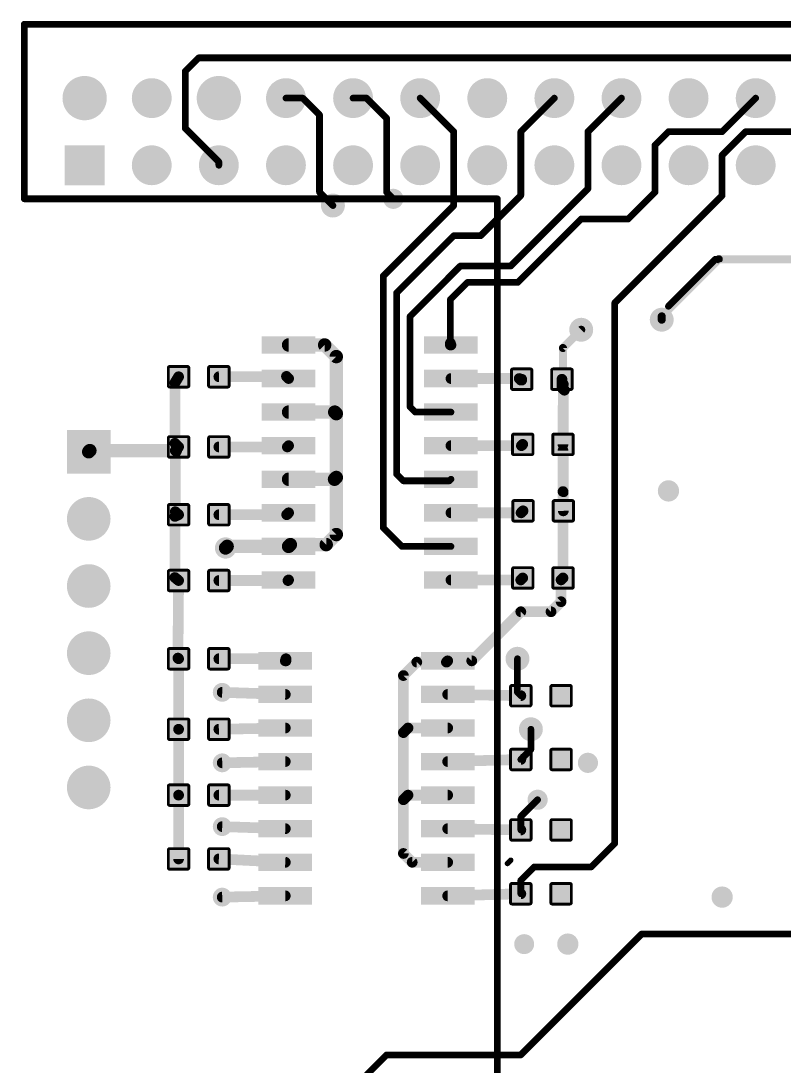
# Model space of a CAD drawing. Extents: x 0 to 96.3, y -5.5 to 56.3.
# Drawn here: x 0.13 to 29.02, y 16.72 to 56.26 of the extents above; entities that cross this region are included whole.
import ezdxf

# ---------------------------------------------------------------- set-up
doc = ezdxf.new("R2010")
doc.units = 0
for name, color, linetype in [('1', 22, 'CONTINUOUS'), ('17', 82, 'CONTINUOUS'), ('18', 82, 'CONTINUOUS')]:
    doc.layers.add(name, color=color, linetype=linetype)

# ---------------------------------------------------------------- blocks, each defined once
blk = doc.blocks.new('RECT')
blk.add_solid([(-0.5, -0.5), (0.5, -0.5), (-0.5, 0.5), (0.5, 0.5)])
blk = doc.blocks.new('SQUAREP')
blk.add_solid([(-0.5, -0.5), (0.5, -0.5), (-0.5, 0.5), (0.5, 0.5)])
blk = doc.blocks.new('ROUNDP')
at = {"const_width": 0.5}
blk.add_lwpolyline([(0, -0.25, 1), (0, 0.25, 1), (0, -0.25)], format="xyb", dxfattribs=at)
blk = doc.blocks.new('RECT142240X142240R25')
at = {"const_width": 0.1111}
blk.add_lwpolyline([(0.3889, -0.3334), (0.3889, 0.3334, 0.4142), (0.3334, 0.3889), (-0.3334, 0.3889, 0.4142), (-0.3889, 0.3334), (-0.3889, -0.3334, 0.4142), (-0.3334, -0.3889), (0.3334, -0.3889, 0.4142)], format="xyb", close=True, dxfattribs=at)
blk.add_solid([(-0.3588, -0.3588), (0.3588, -0.3588), (-0.3588, 0.3588), (0.3588, 0.3588)])
blk = doc.blocks.new('ROUNDV')
at = {"const_width": 0.5}
blk.add_lwpolyline([(0, -0.25, 1), (0, 0.25, 1), (0, -0.25)], format="xyb", dxfattribs=at)

msp = doc.modelspace()

# ---------------------------------------------------------------- linework, layer by layer
at = {"layer": '1'}
for points, const_width in [([(0.254, 56.134), (96.139, 56.134)], 0.254), ([(0.254, 49.53), (0.254, 56.134)], 0.254), ([(6.35, 54.356), (6.858, 54.864)], 0.254), ([(37.084, 54.864), (6.858, 54.864)], 0.254), ([(6.35, 52.197), (6.35, 54.356)], 0.254), ([(10.16, 53.34), (10.795, 53.34)], 0.254), ([(10.795, 53.34), (11.43, 52.705)], 0.254), ([(12.7, 53.34), (13.208, 53.34)], 0.254), ([(13.208, 53.34), (13.97, 52.578)], 0.254), ([(16.51, 52.07), (15.24, 53.34)], 0.254), ([(19.05, 52.07), (20.32, 53.34)], 0.254), ([(21.59, 52.07), (22.86, 53.34)], 0.254), ([(26.67, 52.07), (27.94, 53.34)], 0.254), ([(11.43, 52.705), (11.43, 49.784)], 0.254), ([(13.97, 52.578), (13.97, 49.784)], 0.254), ([(7.62, 50.927), (6.35, 52.197)], 0.254), ([(16.51, 49.276), (16.51, 52.07)], 0.254), ([(19.05, 49.657), (19.05, 52.07)], 0.254), ([(21.59, 49.911), (21.59, 52.07)], 0.254), ([(24.13, 51.562), (24.638, 52.07)], 0.254), ([(24.638, 52.07), (26.67, 52.07)], 0.254), ([(26.67, 51.181), (27.559, 52.07)], 0.254), ([(27.559, 52.07), (31.75, 52.07)], 0.254), ([(24.13, 49.784), (24.13, 51.562)], 0.254), ([(7.62, 50.8), (7.62, 50.927)], 0.254), ([(26.67, 49.657), (26.67, 51.181)], 0.254), ([(11.43, 49.784), (11.938, 49.276)], 0.254), ([(13.97, 49.784), (14.224, 49.53)], 0.254), ([(18.669, 46.99), (21.59, 49.911)], 0.254), ([(23.114, 48.768), (24.13, 49.784)], 0.254), ([(18.161, 49.53), (0.254, 49.53)], 0.254), ([(17.526, 48.133), (19.05, 49.657)], 0.254), ([(18.161, 13.462), (18.161, 49.53)], 0.254), ([(22.606, 45.593), (26.67, 49.657)], 0.254), ([(13.843, 46.609), (16.51, 49.276)], 0.254), ([(18.935, 46.367), (21.336, 48.768)], 0.254), ([(21.336, 48.768), (23.114, 48.768)], 0.254), ([(14.351, 45.974), (16.51, 48.133)], 0.254), ([(16.51, 48.133), (17.526, 48.133)], 0.254), ([(14.859, 45.085), (16.764, 46.99)], 0.254), ([(16.764, 46.99), (18.669, 46.99)], 0.254), ([(24.384, 45.085), (26.543, 47.244)], 0.3048), ([(26.416, 47.244), (24.638, 45.466)], 0.254), ([(26.543, 47.244), (26.416, 47.244)], 0.254), ([(26.543, 47.244), (34.163, 47.244)], 0.3048), ([(13.843, 37.084), (13.843, 46.609)], 0.254), ([(17.03, 46.367), (16.383, 45.72)], 0.254), ([(17.03, 46.367), (18.935, 46.367)], 0.254), ([(14.351, 39.116), (14.351, 45.974)], 0.254), ([(16.383, 45.72), (16.383, 44.069)], 0.254), ([(22.606, 25.146), (22.606, 45.593)], 0.254), ([(14.859, 41.656), (14.859, 45.085)], 0.254), ([(24.384, 44.958), (24.384, 45.085)], 0.3048), ([(20.6454, 43.8864), (21.336, 44.577)], 0.3048), ([(10.2596, 44.002), (11.624, 44.002)], 0.508), ([(11.624, 44.002), (12.065, 43.561)], 0.508), ([(16.383, 44.002), (16.383, 44.069)], 0.4064), ([(16.4064, 44.002), (16.383, 44.002)], 0.4064), ([(20.6454, 40.2416), (20.6454, 43.8864)], 0.3048), ([(12.065, 43.561), (12.065, 41.402)], 0.508), ([(6.096, 42.799), (5.958, 42.57)], 0.4064), ([(5.958, 42.57), (5.958, 40.284)], 0.4064), ([(7.62, 42.799), (10.1798, 42.8118)], 0.4064), ([(10.1798, 42.8118), (10.2596, 42.732)], 0.4064), ([(16.4064, 42.732), (18.99, 42.732)], 0.4064), ([(18.99, 42.732), (19.05, 42.672)], 0.4064), ([(19.05, 42.672), (19.0828, 42.672)], 0.4064), ([(19.0828, 42.672), (19.0828, 42.7054)], 0.4064), ([(20.6068, 42.7054), (20.6068, 42.3852)], 0.4064), ([(20.6068, 42.5144), (20.6068, 42.7054)], 0.4064), ([(20.6586, 42.5144), (20.6068, 42.5144)], 0.4064), ([(20.6586, 42.5144), (20.6454, 40.2416)], 0.4064), ([(20.6586, 37.727), (20.6586, 42.5144)], 0.4064), ([(20.6068, 42.3852), (20.701, 42.291)], 0.4064), ([(10.2596, 41.462), (12.005, 41.462)], 0.508), ([(12.005, 41.462), (12.065, 41.402)], 0.508), ([(12.065, 41.402), (12.065, 38.989)], 0.508), ([(15.053, 41.462), (14.859, 41.656)], 0.254), ([(16.4064, 41.462), (15.053, 41.462)], 0.254), ([(5.958, 40.284), (6.096, 40.1448)], 0.4064), ([(6.096, 40.1448), (5.9702, 40.0056)], 0.4064), ([(7.62, 40.1448), (10.2124, 40.1448)], 0.4064), ([(10.2124, 40.1448), (10.2596, 40.192)], 0.4064), ([(16.4064, 40.192), (19.0718, 40.192)], 0.4064), ([(19.0718, 40.192), (19.1214, 40.2416)], 0.4064), ([(2.737, 40.0056), (2.6942, 39.9628)], 0.508), ([(5.9702, 40.0056), (2.737, 40.0056)], 0.508), ([(5.9702, 40.0056), (5.9702, 37.6932)], 0.4064), ([(20.6464, 38.4556), (20.6464, 40.0008)], 0.4064), ([(20.6464, 40.0008), (20.6586, 37.727)], 0.4064), ([(10.2596, 38.922), (11.998, 38.922)], 0.508), ([(11.998, 38.922), (12.065, 38.989)], 0.508), ([(12.065, 38.989), (12.065, 36.83)], 0.508), ([(14.605, 38.862), (14.351, 39.116)], 0.254), ([(16.3464, 38.862), (14.605, 38.862)], 0.254), ([(16.3464, 38.862), (16.4064, 38.922)], 0.254), ([(20.6464, 35.187), (20.6464, 38.4556)], 0.4064), ([(20.6972, 38.4048), (20.6464, 38.4556)], 0.3048), ([(6.096, 37.5794), (5.957, 37.5164)], 0.4064), ([(5.957, 37.5164), (5.957, 35.204)], 0.4064), ([(5.9702, 37.6932), (6.096, 37.5794)], 0.4064), ([(7.62, 37.5794), (10.187, 37.5794)], 0.4064), ([(10.187, 37.5794), (10.2596, 37.652)], 0.4064), ([(16.4064, 37.652), (19.0596, 37.652)], 0.4064), ([(19.0596, 37.652), (19.1346, 37.727)], 0.4064), ([(14.545, 36.382), (13.843, 37.084)], 0.254), ([(12.065, 36.83), (11.684, 36.449)], 0.508), ([(7.934, 36.382), (7.874, 36.322)], 0.508), ([(10.2596, 36.382), (7.934, 36.382)], 0.508), ([(10.3266, 36.449), (10.2596, 36.382)], 0.508), ([(11.684, 36.449), (10.3266, 36.449)], 0.508), ([(16.4064, 36.382), (14.545, 36.382)], 0.254), ([(5.957, 35.204), (6.096, 35.0902)], 0.4064), ([(6.096, 35.0902), (6.0708, 32.1562)], 0.4064), ([(7.62, 35.0902), (10.2378, 35.0902)], 0.4064), ([(10.2378, 35.0902), (10.2596, 35.112)], 0.4064), ([(16.4064, 35.112), (19.0474, 35.112)], 0.4064), ([(19.0474, 35.112), (19.1224, 35.187)], 0.4064), ([(20.574, 35.1146), (20.6464, 35.187)], 0.4064), ([(20.574, 34.29), (20.574, 35.1146)], 0.4064), ([(20.193, 33.909), (20.574, 34.29)], 0.4064), ([(17.193, 32.052), (19.05, 33.909)], 0.4064), ([(19.05, 33.909), (20.193, 33.909)], 0.4064), ([(6.0708, 32.1562), (6.096, 32.131)], 0.4064), ([(6.096, 29.464), (6.096, 32.131)], 0.4064), ([(7.62, 32.131), (10.16, 32.131)], 0.4064), ([(10.1346, 32.052), (10.16, 32.052)], 0.4064), ([(10.16, 32.052), (10.16, 32.131)], 0.4064), ([(14.605, 31.496), (15.113, 32.004)], 0.4064), ([(15.113, 32.004), (16.2334, 32.004)], 0.4064), ([(16.2334, 32.004), (16.2814, 32.052)], 0.4064), ([(16.2814, 32.052), (17.193, 32.052)], 0.4064), ([(18.923, 32.131), (18.923, 30.861)], 0.254), ([(14.605, 29.337), (14.605, 31.496)], 0.4064), ([(10.1346, 30.782), (7.747, 30.861)], 0.4064), ([(16.2814, 30.782), (19.05, 30.734)], 0.4064), ([(18.923, 30.861), (19.05, 30.734)], 0.254), ([(6.096, 26.972), (6.096, 29.464)], 0.4064), ([(10.1346, 29.512), (7.62, 29.464)], 0.4064), ([(14.78, 29.512), (14.605, 29.337)], 0.4064), ([(16.2814, 29.512), (14.78, 29.512)], 0.4064), ([(14.605, 26.797), (14.605, 29.337)], 0.4064), ([(19.431, 29.464), (19.431, 28.702)], 0.254), ([(16.2814, 28.242), (19.05, 28.321)], 0.4064), ([(19.431, 28.702), (19.05, 28.321)], 0.254), ([(10.1346, 28.242), (7.747, 28.194)], 0.4064), ([(6.096, 24.559), (6.096, 26.972)], 0.4064), ([(10.1346, 26.972), (7.62, 26.972)], 0.4064), ([(14.78, 26.972), (14.605, 26.797)], 0.4064), ([(14.605, 24.765), (14.605, 26.797)], 0.4064), ([(16.2814, 26.972), (14.78, 26.972)], 0.4064), ([(19.685, 26.797), (19.05, 26.162)], 0.254), ([(19.05, 26.162), (19.05, 25.654)], 0.254), ([(10.1346, 25.702), (7.747, 25.781)], 0.4064), ([(16.2814, 25.702), (19.05, 25.654)], 0.4064), ([(14.938, 24.432), (14.605, 24.765)], 0.4064), ([(21.717, 24.257), (22.606, 25.146)], 0.254), ([(10.1346, 24.432), (7.62, 24.559)], 0.4064), ([(16.2814, 24.432), (14.938, 24.432)], 0.4064), ([(18.669, 24.511), (18.542, 24.384)], 0.2032), ([(19.05, 23.749), (19.558, 24.257)], 0.254), ([(19.558, 24.257), (21.717, 24.257)], 0.254), ([(19.05, 23.241), (19.05, 23.749)], 0.254), ([(10.1346, 23.162), (7.747, 23.114)], 0.4064), ([(16.2814, 23.162), (19.05, 23.241)], 0.4064), ([(23.622, 21.717), (19.05, 17.145)], 0.254), ([(29.464, 21.717), (23.622, 21.717)], 0.254), ([(13.208, 16.383), (13.97, 17.145)], 0.254), ([(13.97, 17.145), (19.05, 17.145)], 0.254)]:
    msp.add_lwpolyline(points, dxfattribs=dict(at, const_width=const_width))
for points, const_width in [([(0.254, 56.1975, 1), (0.254, 56.0705)], 0.127), ([(0.3175, 56.134, 1), (0.1905, 56.134)], 0.127), ([(6.858, 54.9275, 1), (6.858, 54.8005)], 0.127), ([(6.9029, 54.8191, 1), (6.8131, 54.9089)], 0.127), ([(6.4135, 54.356, 1), (6.2865, 54.356)], 0.127), ([(6.3051, 54.4009, 1), (6.3949, 54.3111)], 0.127), ([(10.16, 53.4035, 1), (10.16, 53.2765)], 0.127), ([(10.8399, 53.3849, 1), (10.7501, 53.2951)], 0.127), ([(10.795, 53.2765, 1), (10.795, 53.4035)], 0.127), ([(12.7, 53.4035, 1), (12.7, 53.2765)], 0.127), ([(13.2529, 53.3849, 1), (13.1631, 53.2951)], 0.127), ([(13.208, 53.2765, 1), (13.208, 53.4035)], 0.127), ([(15.2849, 53.3849, 1), (15.1951, 53.2951)], 0.127), ([(20.3649, 53.2951, 1), (20.2751, 53.3849)], 0.127), ([(22.9049, 53.2951, 1), (22.8151, 53.3849)], 0.127), ([(27.9849, 53.2951, 1), (27.8951, 53.3849)], 0.127), ([(11.4935, 52.705, 1), (11.3665, 52.705)], 0.127), ([(11.3851, 52.6601, 1), (11.4749, 52.7499)], 0.127), ([(14.0335, 52.578, 1), (13.9065, 52.578)], 0.127), ([(13.9251, 52.5331, 1), (14.0149, 52.6229)], 0.127), ([(6.3949, 52.2419, 1), (6.3051, 52.1521)], 0.127), ([(6.2865, 52.197, 1), (6.4135, 52.197)], 0.127), ([(16.5735, 52.07, 1), (16.4465, 52.07)], 0.127), ([(19.1135, 52.07, 1), (18.9865, 52.07)], 0.127), ([(21.6535, 52.07, 1), (21.5265, 52.07)], 0.127), ([(24.638, 52.1335, 1), (24.638, 52.0065)], 0.127), ([(24.6829, 52.0251, 1), (24.5931, 52.1149)], 0.127), ([(26.67, 52.0065, 1), (26.67, 52.1335)], 0.127), ([(27.559, 52.1335, 1), (27.559, 52.0065)], 0.127), ([(27.6039, 52.0251, 1), (27.5141, 52.1149)], 0.127), ([(16.4651, 52.0251, 1), (16.5549, 52.1149)], 0.127), ([(19.0051, 52.1149, 1), (19.0949, 52.0251)], 0.127), ([(21.5451, 52.1149, 1), (21.6349, 52.0251)], 0.127), ([(26.6251, 52.1149, 1), (26.7149, 52.0251)], 0.127), ([(24.1935, 51.562, 1), (24.0665, 51.562)], 0.127), ([(24.0851, 51.6069, 1), (24.1749, 51.5171)], 0.127), ([(7.6835, 50.927, 1), (7.5565, 50.927)], 0.127), ([(7.5751, 50.8821, 1), (7.6649, 50.9719)], 0.127), ([(26.7335, 51.181, 1), (26.6065, 51.181)], 0.127), ([(26.6251, 51.2259, 1), (26.7149, 51.1361)], 0.127), ([(7.5565, 50.8, 1), (7.6835, 50.8)], 0.127), ([(11.4749, 49.8289, 1), (11.3851, 49.7391)], 0.127), ([(11.3665, 49.784, 1), (11.4935, 49.784)], 0.127), ([(14.0149, 49.8289, 1), (13.9251, 49.7391)], 0.127), ([(13.9065, 49.784, 1), (14.0335, 49.784)], 0.127), ([(21.5265, 49.911, 1), (21.6535, 49.911)], 0.127), ([(21.6349, 49.8661, 1), (21.5451, 49.9559)], 0.127), ([(24.0665, 49.784, 1), (24.1935, 49.784)], 0.127), ([(24.1749, 49.7391, 1), (24.0851, 49.8289)], 0.127), ([(0.254, 49.5935, 1), (0.254, 49.4665)], 0.127), ([(0.1905, 49.53, 1), (0.3175, 49.53)], 0.127), ([(14.1791, 49.4851, 1), (14.2689, 49.5749)], 0.127), ([(18.2245, 49.53, 1), (18.0975, 49.53)], 0.127), ([(18.161, 49.4665, 1), (18.161, 49.5935)], 0.127), ([(18.9865, 49.657, 1), (19.1135, 49.657)], 0.127), ([(19.0949, 49.6121, 1), (19.0051, 49.7019)], 0.127), ([(26.6065, 49.657, 1), (26.7335, 49.657)], 0.127), ([(26.7149, 49.6121, 1), (26.6251, 49.7019)], 0.127), ([(11.8931, 49.2311, 1), (11.9829, 49.3209)], 0.127), ([(16.4465, 49.276, 1), (16.5735, 49.276)], 0.127), ([(16.5549, 49.2311, 1), (16.4651, 49.3209)], 0.127), ([(21.336, 48.8315, 1), (21.336, 48.7045)], 0.127), ([(21.3809, 48.7231, 1), (21.2911, 48.8129)], 0.127), ([(23.0691, 48.8129, 1), (23.1589, 48.7231)], 0.127), ([(23.114, 48.7045, 1), (23.114, 48.8315)], 0.127), ([(16.51, 48.1965, 1), (16.51, 48.0695)], 0.127), ([(16.5549, 48.0881, 1), (16.4651, 48.1779)], 0.127), ([(17.4811, 48.1779, 1), (17.5709, 48.0881)], 0.127), ([(17.526, 48.0695, 1), (17.526, 48.1965)], 0.127), ([(16.764, 47.0535, 1), (16.764, 46.9265)], 0.127), ([(16.8089, 46.9451, 1), (16.7191, 47.0349)], 0.127), ([(18.6241, 47.0349, 1), (18.7139, 46.9451)], 0.127), ([(18.669, 46.9265, 1), (18.669, 47.0535)], 0.127), ([(26.416, 47.3075, 1), (26.416, 47.1805)], 0.127), ([(26.4609, 47.1991, 1), (26.3711, 47.2889)], 0.127), ([(26.543, 47.3202, 1), (26.543, 47.1678)], 0.1524), ([(26.5969, 47.1901, 1), (26.4891, 47.2979)], 0.1524), ([(26.543, 47.1805, 1), (26.543, 47.3075)], 0.127), ([(13.9065, 46.609, 1), (13.7795, 46.609)], 0.127), ([(13.7981, 46.6539, 1), (13.8879, 46.5641)], 0.127), ([(17.03, 46.4305, 1), (17.03, 46.3035)], 0.127), ([(17.0749, 46.3221, 1), (16.9851, 46.4119)], 0.127), ([(18.8901, 46.4119, 1), (18.9799, 46.3221)], 0.127), ([(18.935, 46.3035, 1), (18.935, 46.4305)], 0.127), ([(14.4145, 45.974, 1), (14.2875, 45.974)], 0.127), ([(14.3061, 46.0189, 1), (14.3959, 45.9291)], 0.127), ([(16.4465, 45.72, 1), (16.3195, 45.72)], 0.127), ([(16.3381, 45.7649, 1), (16.4279, 45.6751)], 0.127), ([(22.6695, 45.593, 1), (22.5425, 45.593)], 0.127), ([(22.5611, 45.6379, 1), (22.6509, 45.5481)], 0.127), ([(24.5931, 45.5109, 1), (24.6829, 45.4211)], 0.127), ([(14.9225, 45.085, 1), (14.7955, 45.085)], 0.127), ([(14.8141, 45.1299, 1), (14.9039, 45.0401)], 0.127), ([(24.4602, 45.085, 1), (24.3078, 45.085)], 0.1524), ([(24.3301, 45.1389, 1), (24.4379, 45.0311)], 0.1524), ([(21.3899, 44.5231, 1), (21.2821, 44.6309)], 0.1524), ([(24.3078, 44.958, 1), (24.4602, 44.958)], 0.1524), ([(10.2596, 44.129, 1), (10.2596, 43.875)], 0.254), ([(11.7138, 44.0918, 1), (11.5342, 43.9122)], 0.254), ([(11.624, 43.875, 1), (11.624, 44.129)], 0.254), ([(16.4846, 44.069, 1), (16.2814, 44.069)], 0.2032), ([(16.383, 44.1036, 1), (16.383, 43.9004)], 0.2032), ([(16.2814, 44.002, 1), (16.4846, 44.002)], 0.2032), ([(16.3195, 44.069, 1), (16.4465, 44.069)], 0.127), ([(16.4064, 43.9004, 1), (16.4064, 44.1036)], 0.2032), ([(20.7216, 43.8864, 1), (20.5692, 43.8864)], 0.1524), ([(20.5915, 43.9403, 1), (20.6993, 43.8325)], 0.1524), ([(12.192, 43.561, 1), (11.938, 43.561)], 0.254), ([(11.9752, 43.4712, 1), (12.1548, 43.6508)], 0.254), ([(6.0596, 42.57, 1), (5.8564, 42.57)], 0.2032), ([(5.871, 42.6224, 1), (6.045, 42.5176)], 0.2032), ([(6.183, 42.7466, 1), (6.009, 42.8514)], 0.2032), ([(7.6195, 42.9006, 1), (7.6205, 42.6974)], 0.2032), ([(10.2516, 42.8836, 1), (10.108, 42.74)], 0.2032), ([(10.1803, 42.7102, 1), (10.1793, 42.9134)], 0.2032), ([(10.1878, 42.6602, 1), (10.3314, 42.8038)], 0.2032), ([(16.4064, 42.8336, 1), (16.4064, 42.6304)], 0.2032), ([(19.0618, 42.8038, 1), (18.9182, 42.6602)], 0.2032), ([(19.05, 42.7736, 1), (19.05, 42.5704)], 0.2032), ([(18.9782, 42.6002, 1), (19.1218, 42.7438)], 0.2032), ([(19.1844, 42.7054, 1), (18.9812, 42.7054)], 0.2032), ([(18.9812, 42.672, 1), (19.1844, 42.672)], 0.2032), ([(18.99, 42.6304, 1), (18.99, 42.8336)], 0.2032), ([(19.0828, 42.5704, 1), (19.0828, 42.7736)], 0.2032), ([(20.7084, 42.7054, 1), (20.5052, 42.7054)], 0.2032), ([(20.7084, 42.7054, 1), (20.5052, 42.7054)], 0.2032), ([(20.6068, 42.616, 1), (20.6068, 42.4128)], 0.2032), ([(20.7602, 42.5144, 1), (20.557, 42.5144)], 0.2032), ([(20.7602, 42.5138, 1), (20.557, 42.515)], 0.2032), ([(20.6586, 42.4128, 1), (20.6586, 42.616)], 0.2032), ([(20.5052, 42.5144, 1), (20.7084, 42.5144)], 0.2032), ([(20.5052, 42.3852, 1), (20.7084, 42.3852)], 0.2032), ([(20.6786, 42.457, 1), (20.535, 42.3134)], 0.2032), ([(20.6292, 42.2192, 1), (20.7728, 42.3628)], 0.2032), ([(10.2596, 41.589, 1), (10.2596, 41.335)], 0.254), ([(12.0948, 41.5518, 1), (11.9152, 41.3722)], 0.254), ([(12.192, 41.402, 1), (11.938, 41.402)], 0.254), ([(11.938, 41.402, 1), (12.192, 41.402)], 0.254), ([(11.9752, 41.3122, 1), (12.1548, 41.4918)], 0.254), ([(12.005, 41.335, 1), (12.005, 41.589)], 0.254), ([(14.9039, 41.7009, 1), (14.8141, 41.6111)], 0.127), ([(14.7955, 41.656, 1), (14.9225, 41.656)], 0.127), ([(15.053, 41.5255, 1), (15.053, 41.3985)], 0.127), ([(15.0081, 41.4171, 1), (15.0979, 41.5069)], 0.127), ([(16.4064, 41.3985, 1), (16.4064, 41.5255)], 0.127), ([(6.0302, 40.3555, 1), (5.8858, 40.2125)], 0.2032), ([(5.8564, 40.284, 1), (6.0596, 40.284)], 0.2032), ([(6.1714, 40.0767, 1), (6.0206, 40.2129)], 0.2032), ([(7.62, 40.2464, 1), (7.62, 40.0432)], 0.2032), ([(10.3314, 40.1202, 1), (10.1878, 40.2638)], 0.2032), ([(10.2124, 40.0432, 1), (10.2124, 40.2464)], 0.2032), ([(16.4064, 40.2936, 1), (16.4064, 40.0904)], 0.2032), ([(19, 40.2638, 1), (19.1436, 40.1202)], 0.2032), ([(19.1932, 40.1698, 1), (19.0496, 40.3134)], 0.2032), ([(19.0718, 40.0904, 1), (19.0718, 40.2936)], 0.2032), ([(20.5438, 40.2422, 1), (20.747, 40.241)], 0.2032), ([(2.6044, 40.0526, 1), (2.784, 39.873)], 0.254), ([(2.737, 40.1326, 1), (2.737, 39.8786)], 0.254), ([(2.8268, 39.9158, 1), (2.6472, 40.0954)], 0.254), ([(6.0718, 40.0056, 1), (5.8686, 40.0056)], 0.2032), ([(5.8948, 40.0737, 1), (6.0456, 39.9375)], 0.2032), ([(5.9702, 39.8786, 1), (5.9702, 40.1326)], 0.254), ([(6.0238, 40.0733, 1), (6.1682, 40.2163)], 0.2032), ([(10.1406, 40.2166, 1), (10.2842, 40.073)], 0.2032), ([(20.748, 40.0008, 1), (20.5448, 40.0008)], 0.2032), ([(20.748, 40.0013, 1), (20.5448, 40.0003)], 0.2032), ([(20.5692, 40.2416, 1), (20.7216, 40.2416)], 0.1524), ([(10.2596, 39.049, 1), (10.2596, 38.795)], 0.254), ([(12.192, 38.989, 1), (11.938, 38.989)], 0.254), ([(12.1548, 38.8992, 1), (11.9752, 39.0788)], 0.254), ([(11.998, 38.795, 1), (11.998, 39.049)], 0.254), ([(14.3959, 39.1609, 1), (14.3061, 39.0711)], 0.127), ([(14.2875, 39.116, 1), (14.4145, 39.116)], 0.127), ([(11.9082, 39.0118, 1), (12.0878, 38.8322)], 0.254), ([(11.938, 38.989, 1), (12.192, 38.989)], 0.254), ([(14.605, 38.9255, 1), (14.605, 38.7985)], 0.127), ([(14.5601, 38.8171, 1), (14.6499, 38.9069)], 0.127), ([(16.3015, 38.9069, 1), (16.3913, 38.8171)], 0.127), ([(16.3464, 38.7985, 1), (16.3464, 38.9255)], 0.127), ([(16.4513, 38.8771, 1), (16.3615, 38.9669)], 0.127), ([(20.748, 38.4556, 1), (20.5448, 38.4556)], 0.2032), ([(20.5448, 38.4556, 1), (20.748, 38.4556)], 0.2032), ([(20.7003, 38.5095, 1), (20.5925, 38.4017)], 0.1524), ([(20.6433, 38.3509, 1), (20.7511, 38.4587)], 0.1524), ([(6.0586, 37.5164, 1), (5.8554, 37.5164)], 0.2032), ([(5.9151, 37.6089, 1), (5.9989, 37.4239)], 0.2032), ([(6.0384, 37.7685, 1), (5.902, 37.6179)], 0.2032), ([(5.8686, 37.6932, 1), (6.0718, 37.6932)], 0.2032), ([(6.0278, 37.5041, 1), (6.1642, 37.6547)], 0.2032), ([(6.1379, 37.4869, 1), (6.0541, 37.6719)], 0.2032), ([(7.62, 37.681, 1), (7.62, 37.4778)], 0.2032), ([(10.1152, 37.6512, 1), (10.2588, 37.5076)], 0.2032), ([(10.187, 37.4778, 1), (10.187, 37.681)], 0.2032), ([(10.3314, 37.5802, 1), (10.1878, 37.7238)], 0.2032), ([(16.4064, 37.7536, 1), (16.4064, 37.5504)], 0.2032), ([(18.9878, 37.7238, 1), (19.1314, 37.5802)], 0.2032), ([(19.0596, 37.5504, 1), (19.0596, 37.7536)], 0.2032), ([(19.2064, 37.6552, 1), (19.0628, 37.7988)], 0.2032), ([(20.557, 37.7265, 1), (20.7602, 37.7275)], 0.2032), ([(20.557, 37.727, 1), (20.7602, 37.727)], 0.2032), ([(13.8879, 37.1289, 1), (13.7981, 37.0391)], 0.127), ([(11.938, 36.83, 1), (12.192, 36.83)], 0.254), ([(12.1548, 36.7402, 1), (11.9752, 36.9198)], 0.254), ([(13.7795, 37.084, 1), (13.9065, 37.084)], 0.127), ([(7.7842, 36.4118, 1), (7.9638, 36.2322)], 0.254), ([(7.934, 36.509, 1), (7.934, 36.255)], 0.254), ([(8.0238, 36.2922, 1), (7.8442, 36.4718)], 0.254), ([(10.1698, 36.4718, 1), (10.3494, 36.2922)], 0.254), ([(10.3266, 36.576, 1), (10.3266, 36.322)], 0.254), ([(10.4164, 36.3592, 1), (10.2368, 36.5388)], 0.254), ([(10.2596, 36.255, 1), (10.2596, 36.509)], 0.254), ([(11.5942, 36.5388, 1), (11.7738, 36.3592)], 0.254), ([(11.684, 36.322, 1), (11.684, 36.576)], 0.254), ([(14.545, 36.4455, 1), (14.545, 36.3185)], 0.127), ([(14.5001, 36.3371, 1), (14.5899, 36.4269)], 0.127), ([(16.4064, 36.3185, 1), (16.4064, 36.4455)], 0.127), ([(6.0214, 35.2826, 1), (5.8926, 35.1254)], 0.2032), ([(5.8554, 35.204, 1), (6.0586, 35.204)], 0.2032), ([(6.1976, 35.0893, 1), (5.9944, 35.0911)], 0.2032), ([(6.0316, 35.0116, 1), (6.1604, 35.1688)], 0.2032), ([(7.62, 35.1918, 1), (7.62, 34.9886)], 0.2032), ([(10.166, 35.162, 1), (10.3096, 35.0184)], 0.2032), ([(10.3314, 35.0402, 1), (10.1878, 35.1838)], 0.2032), ([(10.2378, 34.9886, 1), (10.2378, 35.1918)], 0.2032), ([(16.4064, 35.2136, 1), (16.4064, 35.0104)], 0.2032), ([(18.9756, 35.1838, 1), (19.1192, 35.0402)], 0.2032), ([(19.0474, 35.0104, 1), (19.0474, 35.2136)], 0.2032), ([(19.1942, 35.1152, 1), (19.0506, 35.2588)], 0.2032), ([(20.6756, 35.1146, 1), (20.4724, 35.1146)], 0.2032), ([(20.5022, 35.1864, 1), (20.6458, 35.0428)], 0.2032), ([(20.5448, 35.187, 1), (20.748, 35.187)], 0.2032), ([(20.7182, 35.1152, 1), (20.5746, 35.2588)], 0.2032), ([(20.6458, 34.2182, 1), (20.5022, 34.3618)], 0.2032), ([(19.05, 34.0106, 1), (19.05, 33.8074)], 0.2032), ([(19.1218, 33.8372, 1), (18.9782, 33.9808)], 0.2032), ([(20.1212, 33.9808, 1), (20.2648, 33.8372)], 0.2032), ([(20.193, 33.8074, 1), (20.193, 34.0106)], 0.2032), ([(20.4724, 34.29, 1), (20.6756, 34.29)], 0.2032), ([(5.9692, 32.1571, 1), (6.1724, 32.1553)], 0.2032), ([(6.1426, 32.228, 1), (5.999, 32.0844)], 0.2032), ([(6.1976, 32.131, 1), (5.9944, 32.131)], 0.2032), ([(6.0242, 32.0592, 1), (6.1678, 32.2028)], 0.2032), ([(7.62, 32.2326, 1), (7.62, 32.0294)], 0.2032), ([(10.1346, 32.1536, 1), (10.1346, 31.9504)], 0.2032), ([(10.2616, 32.131, 1), (10.0584, 32.131)], 0.2032), ([(10.0584, 32.052, 1), (10.2616, 32.052)], 0.2032), ([(10.16, 32.0294, 1), (10.16, 32.2326)], 0.2032), ([(10.16, 31.9504, 1), (10.16, 32.1536)], 0.2032), ([(15.113, 32.1056, 1), (15.113, 31.9024)], 0.2032), ([(15.1848, 31.9322, 1), (15.0412, 32.0758)], 0.2032), ([(16.1616, 32.0758, 1), (16.3052, 31.9322)], 0.2032), ([(16.2814, 32.1536, 1), (16.2814, 31.9504)], 0.2032), ([(16.3532, 31.9802, 1), (16.2096, 32.1238)], 0.2032), ([(16.2334, 31.9024, 1), (16.2334, 32.1056)], 0.2032), ([(17.1212, 32.1238, 1), (17.2648, 31.9802)], 0.2032), ([(17.193, 31.9504, 1), (17.193, 32.1536)], 0.2032), ([(18.9865, 32.131, 1), (18.8595, 32.131)], 0.127), ([(14.7066, 31.496, 1), (14.5034, 31.496)], 0.2032), ([(14.5332, 31.5678, 1), (14.6768, 31.4242)], 0.2032), ([(7.7504, 30.9625, 1), (7.7436, 30.7595)], 0.2032), ([(10.1312, 30.6805, 1), (10.138, 30.8835)], 0.2032), ([(16.2832, 30.8836, 1), (16.2796, 30.6804)], 0.2032), ([(18.9679, 30.9059, 1), (18.8781, 30.8161)], 0.127), ([(18.8595, 30.861, 1), (18.9865, 30.861)], 0.127), ([(19.0051, 30.6891, 1), (19.0949, 30.7789)], 0.127), ([(19.0482, 30.6324, 1), (19.0518, 30.8356)], 0.2032), ([(6.1976, 29.464, 1), (5.9944, 29.464)], 0.2032), ([(7.6181, 29.5656, 1), (7.6219, 29.3624)], 0.2032), ([(10.1365, 29.4104, 1), (10.1327, 29.6136)], 0.2032), ([(14.78, 29.6136, 1), (14.78, 29.4104)], 0.2032), ([(14.8518, 29.4402, 1), (14.7082, 29.5838)], 0.2032), ([(16.2814, 29.4104, 1), (16.2814, 29.6136)], 0.2032), ([(5.9944, 29.464, 1), (6.1976, 29.464)], 0.2032), ([(14.7066, 29.337, 1), (14.5034, 29.337)], 0.2032), ([(14.5034, 29.337, 1), (14.7066, 29.337)], 0.2032), ([(14.5332, 29.4088, 1), (14.6768, 29.2652)], 0.2032), ([(19.4945, 29.464, 1), (19.3675, 29.464)], 0.127), ([(19.0529, 28.2194, 1), (19.0471, 28.4226)], 0.2032), ([(19.3675, 28.702, 1), (19.4945, 28.702)], 0.127), ([(19.4759, 28.6571, 1), (19.3861, 28.7469)], 0.127), ([(7.745, 28.2956, 1), (7.749, 28.0924)], 0.2032), ([(10.1366, 28.1404, 1), (10.1326, 28.3436)], 0.2032), ([(16.2785, 28.3436, 1), (16.2843, 28.1404)], 0.2032), ([(19.0051, 28.3659, 1), (19.0949, 28.2761)], 0.127), ([(6.1976, 26.972, 1), (5.9944, 26.972)], 0.2032), ([(5.9944, 26.972, 1), (6.1976, 26.972)], 0.2032), ([(7.62, 27.0736, 1), (7.62, 26.8704)], 0.2032), ([(10.1346, 26.8704, 1), (10.1346, 27.0736)], 0.2032), ([(14.7066, 26.797, 1), (14.5034, 26.797)], 0.2032), ([(14.5034, 26.797, 1), (14.7066, 26.797)], 0.2032), ([(14.5332, 26.8688, 1), (14.6768, 26.7252)], 0.2032), ([(14.78, 27.0736, 1), (14.78, 26.8704)], 0.2032), ([(14.8518, 26.9002, 1), (14.7082, 27.0438)], 0.2032), ([(16.2814, 26.8704, 1), (16.2814, 27.0736)], 0.2032), ([(19.7299, 26.7521, 1), (19.6401, 26.8419)], 0.127), ([(19.1135, 26.162, 1), (18.9865, 26.162)], 0.127), ([(19.0051, 26.2069, 1), (19.0949, 26.1171)], 0.127), ([(7.7504, 25.8825, 1), (7.7436, 25.6795)], 0.2032), ([(10.1312, 25.6005, 1), (10.138, 25.8035)], 0.2032), ([(16.2832, 25.8036, 1), (16.2796, 25.6004)], 0.2032), ([(18.9865, 25.654, 1), (19.1135, 25.654)], 0.127), ([(19.0482, 25.5524, 1), (19.0518, 25.7556)], 0.2032), ([(14.6768, 24.8368, 1), (14.5332, 24.6932)], 0.2032), ([(22.5425, 25.146, 1), (22.6695, 25.146)], 0.127), ([(22.6509, 25.1011, 1), (22.5611, 25.1909)], 0.127), ([(5.9944, 24.559, 1), (6.1976, 24.559)], 0.2032), ([(7.6251, 24.6605, 1), (7.6149, 24.4575)], 0.2032), ([(10.1295, 24.3305, 1), (10.1397, 24.5335)], 0.2032), ([(14.5034, 24.765, 1), (14.7066, 24.765)], 0.2032), ([(14.938, 24.5336, 1), (14.938, 24.3304)], 0.2032), ([(14.8662, 24.3602, 1), (15.0098, 24.5038)], 0.2032), ([(16.2814, 24.3304, 1), (16.2814, 24.5336)], 0.2032), ([(18.7049, 24.4751, 1), (18.6331, 24.5469)], 0.1016), ([(18.5061, 24.4199, 1), (18.5779, 24.3481)], 0.1016), ([(19.558, 24.3205, 1), (19.558, 24.1935)], 0.127), ([(19.6029, 24.2121, 1), (19.5131, 24.3019)], 0.127), ([(21.6721, 24.3019, 1), (21.7619, 24.2121)], 0.127), ([(21.717, 24.1935, 1), (21.717, 24.3205)], 0.127), ([(19.1135, 23.749, 1), (18.9865, 23.749)], 0.127), ([(19.0051, 23.7939, 1), (19.0949, 23.7041)], 0.127), ([(10.1366, 23.0604, 1), (10.1326, 23.2636)], 0.2032), ([(16.2785, 23.2636, 1), (16.2843, 23.0604)], 0.2032), ([(19.0529, 23.1394, 1), (19.0471, 23.3426)], 0.2032), ([(7.745, 23.2156, 1), (7.749, 23.0124)], 0.2032), ([(18.9865, 23.241, 1), (19.1135, 23.241)], 0.127), ([(23.622, 21.7805, 1), (23.622, 21.6535)], 0.127), ([(23.6669, 21.6721, 1), (23.5771, 21.7619)], 0.127), ([(13.97, 17.2085, 1), (13.97, 17.0815)], 0.127), ([(14.0149, 17.1001, 1), (13.9251, 17.1899)], 0.127), ([(19.0051, 17.1899, 1), (19.0949, 17.1001)], 0.127), ([(19.05, 17.0815, 1), (19.05, 17.2085)], 0.127)]:
    msp.add_lwpolyline(points, format="xyb", dxfattribs=dict(at, const_width=const_width))

# ---------------------------------------------------------------- block references
at = {"layer": '1', "xscale": 0.6604, "yscale": 2.032}
for p, rotation in [((10.2596, 44.002), 90), ((16.4064, 44.002), 90), ((10.2596, 42.732), 90), ((16.4064, 42.732), 90), ((10.2596, 41.462), 90), ((16.4064, 41.462), 90), ((10.2596, 40.192), 90), ((16.4064, 40.192), 90), ((10.2596, 38.922), 90), ((16.4064, 38.922), 90), ((10.2596, 37.652), 90), ((16.4064, 37.652), 90), ((10.2596, 36.382), 90), ((16.4064, 36.382), 90), ((10.2596, 35.112), 90), ((16.4064, 35.112), 90), ((10.1346, 32.052), 270), ((16.2814, 32.052), 270), ((10.1346, 30.782), 270), ((16.2814, 30.782), 270), ((10.1346, 29.512), 270), ((16.2814, 29.512), 270), ((10.1346, 28.242), 270), ((16.2814, 28.242), 270), ((10.1346, 26.972), 270), ((16.2814, 26.972), 270), ((10.1346, 25.702), 270), ((16.2814, 25.702), 270), ((10.1346, 24.432), 270), ((16.2814, 24.432), 270), ((10.1346, 23.162), 270), ((16.2814, 23.162), 270)]:
    msp.add_blockref('RECT', p, dxfattribs=dict(at, rotation=rotation))
at = {"layer": '1', "rotation": 180}
for p in [(6.096, 42.799), (7.62, 42.799), (6.096, 40.1448), (7.62, 40.1448), (6.096, 37.5794), (7.62, 37.5794), (6.096, 35.0902), (7.62, 35.0902), (6.096, 32.131), (7.62, 32.131), (19.05, 30.734), (20.574, 30.734), (6.096, 29.464), (7.62, 29.464), (19.05, 28.321), (20.574, 28.321), (6.096, 26.972), (7.62, 26.972), (19.05, 25.654), (20.574, 25.654), (6.096, 24.559), (7.62, 24.559), (19.05, 23.241), (20.574, 23.241)]:
    msp.add_blockref('RECT142240X142240R25', p, dxfattribs=at)
at = {"layer": '1'}
for p in [(19.0828, 42.7054), (20.6068, 42.7054), (19.1214, 40.2416), (20.6454, 40.2416), (19.1346, 37.727), (20.6586, 37.727), (19.1224, 35.187), (20.6464, 35.187)]:
    msp.add_blockref('RECT142240X142240R25', p, dxfattribs=at)
at = {"layer": '17'}
for name, p, xscale, yscale in [('ROUNDP', (2.54, 53.34), 1.6764, 1.6764), ('ROUNDP', (7.62, 53.34), 1.6764, 1.6764), ('ROUNDP', (5.08, 53.34), 1.508, 1.508), ('ROUNDP', (10.16, 53.34), 1.508, 1.508), ('ROUNDP', (12.7, 53.34), 1.508, 1.508), ('ROUNDP', (15.24, 53.34), 1.508, 1.508), ('ROUNDP', (17.78, 53.34), 1.508, 1.508), ('ROUNDP', (20.32, 53.34), 1.508, 1.508), ('ROUNDP', (22.86, 53.34), 1.508, 1.508), ('ROUNDP', (25.4, 53.34), 1.508, 1.508), ('ROUNDP', (27.94, 53.34), 1.508, 1.508), ('SQUAREP', (2.54, 50.8), 1.508, 1.508), ('ROUNDP', (5.08, 50.8), 1.508, 1.508), ('ROUNDP', (7.62, 50.8), 1.508, 1.508), ('ROUNDP', (10.16, 50.8), 1.508, 1.508), ('ROUNDP', (12.7, 50.8), 1.508, 1.508), ('ROUNDP', (15.24, 50.8), 1.508, 1.508), ('ROUNDP', (17.78, 50.8), 1.508, 1.508), ('ROUNDP', (20.32, 50.8), 1.508, 1.508), ('ROUNDP', (22.86, 50.8), 1.508, 1.508), ('ROUNDP', (25.4, 50.8), 1.508, 1.508), ('ROUNDP', (27.94, 50.8), 1.508, 1.508), ('SQUAREP', (2.6942, 39.9628), 1.651, 1.651), ('ROUNDP', (2.6942, 37.4228), 1.651, 1.651), ('ROUNDP', (2.6942, 34.8828), 1.651, 1.651), ('ROUNDP', (2.6942, 32.3428), 1.651, 1.651), ('ROUNDP', (2.6942, 29.8028), 1.651, 1.651), ('ROUNDP', (2.6942, 27.2628), 1.651, 1.651)]:
    msp.add_blockref(name, p, dxfattribs=dict(at, xscale=xscale, yscale=yscale))
at = {"layer": '18'}
for p, xscale, yscale in [((14.224, 49.53), 0.762, 0.762), ((11.938, 49.276), 0.9048, 0.9048), ((24.384, 44.958), 0.9048, 0.9048), ((21.336, 44.577), 0.9048, 0.9048), ((24.638, 38.481), 0.8048, 0.8048), ((7.874, 36.322), 0.8048, 0.8048), ((18.923, 32.131), 0.9048, 0.9048), ((7.747, 30.861), 0.7112, 0.7112), ((19.431, 29.464), 0.9048, 0.9048), ((7.747, 28.194), 0.7112, 0.7112), ((21.59, 28.194), 0.762, 0.762), ((19.685, 26.797), 0.762, 0.762), ((7.747, 25.781), 0.7112, 0.7112), ((7.747, 23.114), 0.7112, 0.7112), ((26.67, 23.114), 0.8048, 0.8048), ((19.177, 21.336), 0.7548, 0.7548), ((20.828, 21.336), 0.8048, 0.8048)]:
    msp.add_blockref('ROUNDV', p, dxfattribs=dict(at, xscale=xscale, yscale=yscale))

doc.saveas('drawing.dxf')
